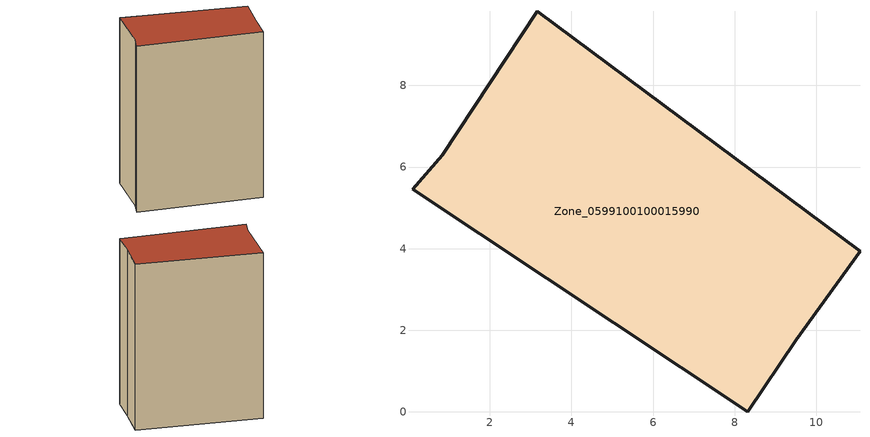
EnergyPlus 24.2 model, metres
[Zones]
Zone_0599100100015990
 floor ground (C_G): 8.31,0 0.11,5.45 0.84,6.29 3.16,9.82 11.07,3.93 9.51,1.77 z0
 wall outside (C_F): 0.11,5.45 8.31,0 9.51,1.77 11.07,3.93 3.16,9.82 0.84,6.29 0.11,5.45 z0:13.71
 roof outside (C_R): 3.16,9.82 0.84,6.29 0.11,5.45 8.31,0 9.51,1.77 11.07,3.93 z13.71
[BUILDING]
Pand.0599100100015990: North Axis=0; Terrain=City; Loads Convergence Tolerance Value=0.04; Temperature Convergence Tolerance Value=0.4; Solar Distribution=FullExterior; Maximum Number of Warmup Days=25; Minimum Number of Warmup Days=1
[Site:Location]
Rotterdam.The.Hague.AP_ZH_NLD Design_Conditions: Latitude=51.96; Longitude=4.45; Time Zone=1; Elevation=-4.5
[SITE:GROUNDTEMPERATURE:BUILDINGSURFACE]
18, 18, 18, 18, 18, 18, 18, 18, 18, 18, 18, 18
[MATERIAL] Thermal Absorptance=0.9; Solar Absorptance=0.7; Visible Absorptance=0.7
Name | Roughness | Thickness | Conductivity | Density | Specific Heat
G.TI.2015-2018 | MediumSmooth | 0.15 | 0.0428571 | 540 | 1210
F.TI.2015-2018 | Rough | 0.3 | 0.0666667 | 1920 | 840
R.TI.2015-2018 | MediumRough | 0.2 | 0.0333333 | 1500 | 1000
[CONSTRUCTION]
C_G: G.TI.2015-2018
C_F: F.TI.2015-2018
C_R: R.TI.2015-2018
[ZONE]
Zone_0599100100015990: Type=1; Multiplier=1; Ceiling Height=Autocalculate; Volume=Autocalculate; Floor Area=autocalculate; Part of Total Floor Area=Yes
[ZONEINFILTRATION:DESIGNFLOWRATE]
Infil_Zone_0599100100015990: Zone or ZoneList or Space or SpaceList=Zone_0599100100015990; Schedule=AlwaysOn; Design Flow Rate Calculation Method=Flow/Area; Flow Rate per Floor Area=0.0015; Constant Term Coefficient=1; Temperature Term Coefficient=0; Velocity Term Coefficient=0; Velocity Squared Term Coefficient=0
[HVACTEMPLATE:ZONE:IDEALLOADSAIRSYSTEM]
Zone_0599100100015990: Maximum Heating Supply Air Temperature=50; Minimum Cooling Supply Air Temperature=13; Maximum Heating Supply Air Humidity Ratio=0.0156; Minimum Cooling Supply Air Humidity Ratio=0.0077; Heating Limit=NoLimit; Cooling Limit=NoLimit; Dehumidification Control Type=ConstantSensibleHeatRatio; Cooling Sensible Heat Ratio=0.7; Dehumidification Setpoint=60; Humidification Control Type=None; Humidification Setpoint=30; Outdoor Air Method=None; Outdoor Air Flow Rate per Person=0.00944; Outdoor Air Flow Rate per Zone Floor Area=0; Outdoor Air Flow Rate per Zone=0; Demand Controlled Ventilation Type=None; Outdoor Air Economizer Type=NoEconomizer; Heat Recovery Type=None; Sensible Heat Recovery Effectiveness=0.7; Latent Heat Recovery Effectiveness=0.65
[ZONECONTROL:THERMOSTAT]
ThermostatControl_Zone_0599100100015990: Zone or ZoneList=Zone_0599100100015990; Control Type Schedule=DualSetpointControlType; Control 1=Thermostat_Zone_0599100100015990; Temperature Difference Between Cutout And Setpoint=0
[THERMOSTATSETPOINT:DUALSETPOINT]
Thermostat_Zone_0599100100015990: Heating Setpoint Temperature Schedule=HeatingSetpoint_Zone_0599100100015990; Cooling Setpoint Temperature Schedule=CoolingSetpoint_Zone_0599100100015990
[SCHEDULE:COMPACT]
HeatingSetpoint_Zone_0599100100015990: Through: 12/31, For: AllDays, Until: 24:00, 21
CoolingSetpoint_Zone_0599100100015990: Through: 12/31, For: AllDays, Until: 24:00, 24
DualSetpointControlType: Through: 12/31, For: AllDays, Until: 24:00, 4
AlwaysOn: Through: 12/31, For: AllDays, Until: 24:00, 1
